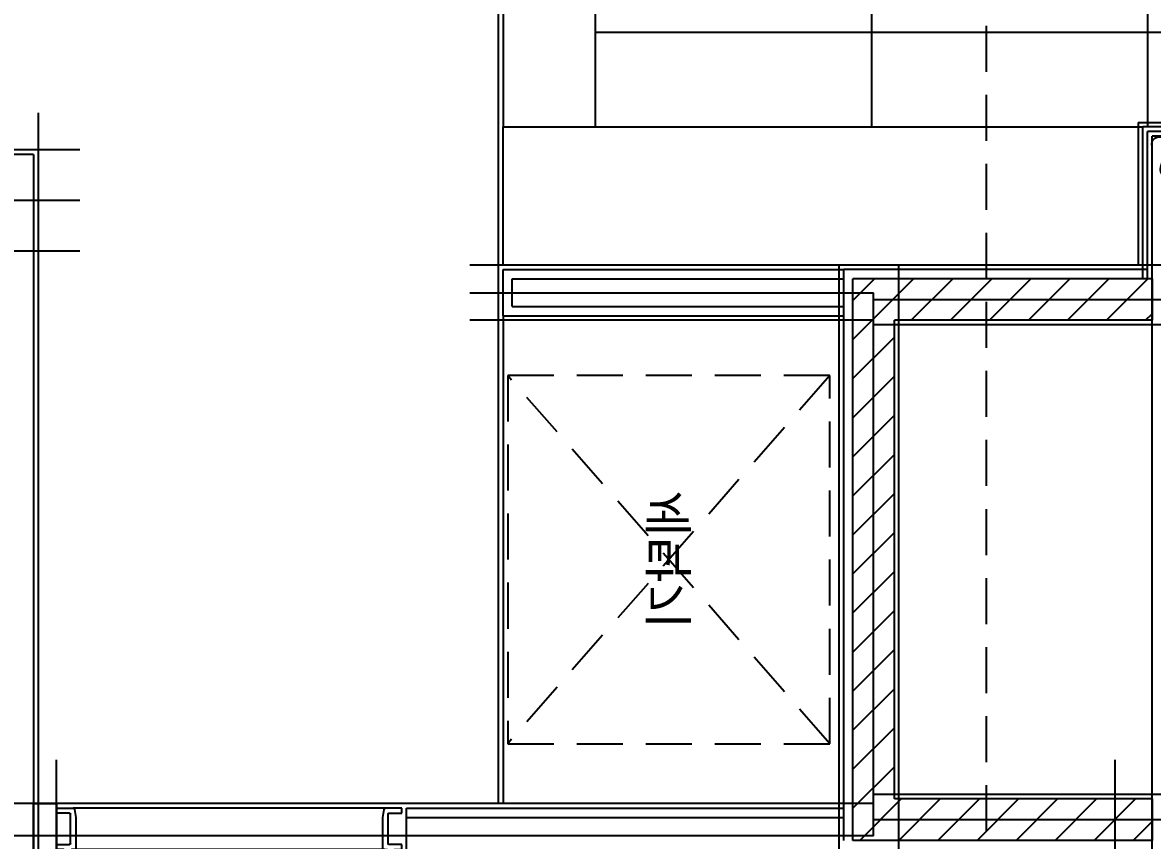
# Model space of a CAD drawing. Header units: millimetres. Extents: x 840000 to 1054178, y 0 to 59400.
# Drawn here: x 864618 to 867073, y 25301 to 27077 of the extents above; entities that cross this region are included whole.
import ezdxf
from ezdxf.enums import TextEntityAlignment as Align
from ezdxf.xclip import XClip

# ---------------------------------------------------------------- set-up
doc = ezdxf.new("R2010")
doc.units = ezdxf.units.MM
doc.header["$LTSCALE"] = 100
doc.header["$XCLIPFRAME"] = 0
for name, pattern in [('X - 단위세대 확장형$0$CEN', [62, 60, -1, 0, -1]), ('X - 단위세대 확장형$0$HID', [1.5, 1, -0.5]), ('X - 단위세대 확장형$0$X-55$0$CENTER', [50.8, 31.75, -6.35, 6.35, -6.35])]:
    doc.linetypes.add(name, pattern=pattern)
for name, color, linetype in [('SYM', 7, 'Continuous'), ('X - 단위세대 확장형$0$A-CEN', 1, 'X - 단위세대 확장형$0$CEN'), ('X - 단위세대 확장형$0$A-ETC', 7, 'Continuous'), ('X - 단위세대 확장형$0$A-FIN', 8, 'Continuous'), ('X - 단위세대 확장형$0$A-GIP', 6, 'Continuous'), ('X - 단위세대 확장형$0$A-INS', 9, 'Continuous'), ('X - 단위세대 확장형$0$A-TILE', 253, 'Continuous'), ('X - 단위세대 확장형$0$A-WALB', 3, 'Continuous'), ('X - 단위세대 확장형$0$AA-EL-PCN4', 4, 'Continuous'), ('X - 단위세대 확장형$0$AA-EL-PCN9', 9, 'Continuous'), ('X - 단위세대 확장형$0$AA-WAXM-CONC', 2, 'Continuous'), ('X - 단위세대 확장형$0$AA-WAXM-DRYW', 7, 'Continuous'), ('X - 단위세대 확장형$0$AA-XXXX-CNTL', 1, 'X - 단위세대 확장형$0$CEN'), ('X - 단위세대 확장형$0$AA-XXXX-PATT', 8, 'Continuous'), ('X - 단위세대 확장형$0$F-KIT', 6, 'Continuous'), ('X - 단위세대 확장형$0$X-55$0$02_F-KIT', 6, 'Continuous'), ('X - 단위세대 확장형$0$X-55$0$AA-XXXX-PAT2', 1, 'Continuous'), ('X - 단위세대 확장형$0$결로방지단열재', 7, 'X - 단위세대 확장형$0$HID')]:
    doc.layers.add(name, color=color, linetype=linetype)
doc.layers.add('X - 단위세대 확장형$0$A-door', color=4, linetype='Continuous', lineweight=25)
doc.layers.add('X - 단위세대 확장형$0$A-MC', color=171, linetype='Continuous', plot=False)
doc.layers.add('X - 단위세대 확장형$0$DEFPOINT', color=163, linetype='Continuous', plot=False)
doc.styles.add('X - 단위세대 확장형$0$X-55$0$맑은 고딕', font='malgun.ttf')

# ---------------------------------------------------------------- blocks, each defined once
blk = doc.blocks.new('X - 단위세대 확장형$0$X-55$0$A$C226A4EFB')
at = {"layer": 'X - 단위세대 확장형$0$X-55$0$AA-XXXX-PAT2', "ltscale": 5}
h = blk.add_hatch(dxfattribs=at)
h.set_pattern_fill('AR-CONC', color=256, scale=0.1, angle=90)
h.set_pattern_definition([(140, (-25606.683, 638.014), (1.5939086, 18.218467), [1.905, -20.955]), (85, (-25606.683, 638.014), (-19.105685, -3.524342), [1.524, -16.764058]), (190.451445, (-25606.55, 639.533), (-17.511775, 14.694125), [1.619001, -17.809024]), (136.1842, (-25611.763, 638.014), (4.204233, 27.107904), [2.8575, -31.4325]), (186.63556, (-25611.413, 640.273), (-24.742612, 23.740413), [2.428502, -26.71356]), (81.18415, (-25611.763, 638.014), (-24.742612, 23.740413), [2.285997, -25.145973]), (111, (-25610.493, 640.554), (10.22652, 15.161439), [1.905, -20.955]), (56, (-25610.493, 640.554), (-18.418797, 6.180203), [1.524, -16.764]), (161.451445, (-25609.64, 641.818), (-8.192277, 21.341642), [1.619001, -17.808994]), (127.5, (-25606.683, 638.0145), (-8.4555039, 0.3088603), [0, -16.5608, 0, -17.018, 0, -16.8275]), (97.5, (-25606.683, 638.0145), (-10.0180575, 6.6819663), [0, -9.7028, 0, -16.1798, 0, -6.4135]), (57.5, (-25606.683, 632.35), (0.5728744, 13.5590595), [0, -6.35, 0, -19.812, 0, -26.289]), (47.5, (-25606.683, 629.81), (-2.542649, 14.812918), [0, -8.255, 0, -13.1572, 0, -18.669])])
h.paths.add_polyline_path([(730.9, 1370.6), (690.9, 1370.8), (690.9, 680.8), (730.9, 680.6)])
at = {"layer": 'X - 단위세대 확장형$0$A-door'}
for p, q in [((690.9, 1372.7), (690.9, 1400.7)), ((690.9, 1400.7), (701.9, 1400.7)), ((701.9, 1400.7), (701.9, 1382.7)), ((730.9, 1400.7), (741.9, 1400.7)), ((730.9, 1384.7), (730.9, 1400.7)), ((741.9, 1400.7), (741.9, 1372.7)), ((809.9, 1372.7), (809.9, 1400.7)), ((809.9, 1400.7), (820.9, 1400.7)), ((820.9, 1400.7), (820.9, 1365.2)), ((701.9, 1382.7), (728.9, 1382.7)), ((690.9, 1372.7), (690.9, 678.7)), ((728.9, 1370.7), (692.9, 1370.7)), ((730.9, 1359.2), (730.9, 1368.7)), ((730.9, 1364), (730.9, 687.5)), ((800.9, 1358.7), (731.4, 1358.7)), ((743.9, 1370.7), (807.9, 1370.7)), ((818, 1361.7), (800.9, 1358.7)), ((820.9, 1365.6), (820.9, 686.3)), ((132.1, 971.8), (126.1, 955.6)), ((228, 947.3), (144.9, 977.8)), ((156.4, 963.1), (150.4, 946.7)), ((156.4, 963.1), (224.6, 938)), ((54, 955.3), (41.8, 922.1)), ((698.2, 716.9), (54, 955.3)), ((120.1, 939.3), (126.1, 955.6)), ((144.4, 930.4), (150.4, 946.7)), ((224.6, 938), (228, 947.3)), ((686, 683.7), (41.8, 922.1)), ((96.6, 875.1), (102.6, 891.7)), ((96.6, 875.1), (90.5, 858.6)), ((120.8, 866.2), (115.3, 851.2)), ((120.8, 866.2), (126.9, 882.8)), ((180.1, 816.9), (97, 847.4)), ((115.3, 851.2), (183.5, 826.1)), ((183.5, 826.1), (180.1, 816.9)), ((686, 683.7), (698.2, 716.9)), ((730.9, 692.2), (730.9, 682.7)), ((800.9, 692.7), (731.4, 692.7)), ((818, 689.7), (800.9, 692.7)), ((690.9, 678.7), (690.9, 650.7)), ((701.9, 650.7), (701.9, 666.7)), ((703.9, 668.7), (728.9, 668.7)), ((730.9, 666.7), (730.9, 650.7)), ((741.9, 650.7), (741.9, 678.7)), ((743.9, 680.7), (807.9, 680.7)), ((809.9, 678.7), (809.9, 650.7)), ((820.9, 650.7), (820.9, 686.3)), ((690.9, 650.7), (701.9, 650.7)), ((701.9, 661.7), (701.9, 650.7)), ((730.9, 650.7), (741.9, 650.7)), ((809.9, 650.7), (820.9, 650.7))]:
    blk.add_line(p, q, dxfattribs=at)
for points in [[(106.9, 935.9), (107.9, 938.5, -0.414214), (114.3, 941.4), (132.3, 934.8), (150.2, 928.2, -0.414214), (153.2, 921.8), (152.2, 919.2)], [(140, 886), (139.6, 884.8, -0.363045), (132.7, 880.6), (114.8, 887.2), (96.8, 893.8, -0.363045), (94.3, 901.5), (94.7, 902.6)]]:
    blk.add_lwpolyline(points, format="xyb", dxfattribs=at)
blk.add_lwpolyline([(692.9, 680.7), (728.9, 680.7)], dxfattribs=at)
blk.add_circle((686, 683.7), 5.03, dxfattribs=at)
for centre, radius, start, end in [((703.9, 1384.7), 2, 180, 270), ((728.9, 1384.7), 2, 270, 0), ((692.9, 1372.7), 2, 180, 270), ((728.9, 1368.7), 2, 0, 90), ((731.4, 1359.2), 0.5, 180, 270), ((743.9, 1372.7), 2, 180, 270), ((807.9, 1372.7), 2, 270, 0), ((817.4, 1365.2), 3.5, 280, 0), ((141.5, 968.4), 10, 69.8225, 159.8225), ((100.5, 856.8), 10, 159.8225, 249.8225), ((731.4, 692.2), 0.5, 90, 180), ((817.4, 686.3), 3.5, 0, 80), ((692.9, 678.7), 2, 90, 180), ((703.9, 666.7), 2, 90, 180), ((728.9, 682.7), 2, 270, 0), ((728.9, 666.7), 2, 0, 90), ((743.9, 678.7), 2, 90, 180), ((807.9, 678.7), 2, 0, 90)]:
    blk.add_arc(centre, radius, start, end, dxfattribs=at)
at = {"layer": 'X - 단위세대 확장형$0$A-door', "color": 1, "linetype": 'X - 단위세대 확장형$0$X-55$0$CENTER', "ltscale": 4}
blk.add_arc((685.4, 685.4), 685.4, 89.532, 159.8115, dxfattribs=at)
blk = doc.blocks.new('X - 단위세대 확장형$0$A$C23D95991')
at = {"layer": 'X - 단위세대 확장형$0$F-KIT', "color": 8, "linetype": 'X - 단위세대 확장형$0$HID'}
for p, q in [((-400, -350), (400, 350)), ((400, -350), (-400, 350))]:
    blk.add_line(p, q, dxfattribs=at)
blk.add_lwpolyline([(-400, -350), (-400, 350), (400, 350), (400, -350)], close=True, dxfattribs=at)
at = {"layer": 'X - 단위세대 확장형$0$DEFPOINT', "style": 'X - 단위세대 확장형$0$X-55$0$맑은 고딕'}
blk.add_text('세탁기', height=80, dxfattribs=at).set_placement((0, 0), align=Align.MIDDLE_CENTER)
blk = doc.blocks.new('X - 단위세대 확장형$0$insul1')
blk.add_lwpolyline([(0, 0.25, 1.344031), (0.35, 0.25), (0.2, 0.75, -1.344031), (0.55, 0.75), (0.4, 0.25)], format="xyb")
blk = doc.blocks.new('X - 단위세대 확장형$0$A$Cca1b3c21')
at = {"layer": 'X - 단위세대 확장형$0$AA-XXXX-PATT'}
h = blk.add_hatch(dxfattribs=at)
h.set_pattern_fill('_USER', color=256, scale=60, angle=45, style=0, pattern_type=0)
h.set_pattern_definition([(45, (-1061221.98, -64955.63), (-42.426407, 42.426407), [])])
h.paths.add_polyline_path([(-1820, -7712.5), (-1820, -8272.5), (-1730, -8272.5), (-1730, -7622.5), (-2950, -7622.5), (-2950, -8272.5), (-2860, -8272.5), (-2860, -7712.5)])
at = {"layer": 'X - 단위세대 확장형$0$A-CEN'}
for p, q in [((-1740, -7667.5), (-1740, -5642.5)), ((-2920, -6790.1), (-2920, -7667.5)), ((-1740, -7667.5), (-2920, -7667.5)), ((-2905, -7667.5), (-2905, -8662.5)), ((-1775, -8662.5), (-1775, -7667.5))]:
    blk.add_line(p, q, dxfattribs=at)
at = {"layer": 'X - 단위세대 확장형$0$A-ETC', "color": 8, "linetype": 'Continuous'}
for p, q in [((-1680, -6652.5), (-1800, -6652.5)), ((-1800, -6652.5), (-1800, -7602.5)), ((-1780, -6652.5), (-1780, -7602.5))]:
    blk.add_line(p, q, dxfattribs=at)
at = {"layer": 'X - 단위세대 확장형$0$A-FIN'}
for p in [(-2970, -8262.5), (-1730, -7602.5)]:
    blk.add_line(p, (-2970, -7602.5), dxfattribs=at)
at = {"layer": 'X - 단위세대 확장형$0$A-GIP'}
for p, q in [((-2950, -8252.5), (-3280, -8252.5)), ((-3280, -8462.5), (-3280, -8252.5)), ((-2950, -8262.5), (-3270, -8262.5)), ((-3270, -8462.5), (-3270, -8262.5))]:
    blk.add_line(p, q, dxfattribs=at)
at = {"layer": 'X - 단위세대 확장형$0$A-INS'}
for p in [(-100, -8272.5), (-3260, -8462.5)]:
    blk.add_line(p, (-3260, -8272.5), dxfattribs=at)
at = {"layer": 'X - 단위세대 확장형$0$A-MC'}
for p, q in [((-3230, -5942.7), (-3230, 0)), ((-3010, -5942.7), (-3010, 0)), ((-1810, -7667.5), (-1810, -5642.5)), ((-3311, -5852.5), (-1598.3, -5852.5)), ((0, -5892.5), (-1904.9, -5892.5)), ((-2980, -8662.5), (-2980, -6790.1)), ((-2860, -7667.5), (-2860, -6790.1)), ((-1810, -6852.5), (-4976.2, -6852.5)), ((-1680, -7592.5), (-2980, -7592.5)), ((-2850, -8662.5), (-2850, -7667.5)), ((-1830, -8662.5), (-1830, -7667.5)), ((-1680, -7722.5), (-2980, -7722.5)), ((0, -8192.5), (-1904.9, -8192.5)), ((-3290, -8242.5), (-3290, -8662.5)), ((-3290, -8242.5), (-2980, -8242.5))]:
    blk.add_line(p, q, dxfattribs=at)
at = {"layer": 'X - 단위세대 확장형$0$A-TILE'}
for p, q in [((-3485, -8451.5), (-3485, -7062.5)), ((-4340, -7662.5), (-3280, -7662.5)), ((-4340, -8262.5), (-3280, -8262.5))]:
    blk.add_line(p, q, dxfattribs=at)
at = {"layer": 'X - 단위세대 확장형$0$A-WALB'}
for p, q in [((-2950, -8272.5), (-2950, -7622.5)), ((-1730, -7622.5), (-2950, -7622.5)), ((-1730, -8272.5), (-1730, -7622.5)), ((-2860, -8272.5), (-2860, -7712.5)), ((-1820, -7712.5), (-2860, -7712.5)), ((-1820, -8272.5), (-1820, -7712.5)), ((-2950, -8272.5), (-2860, -8272.5)), ((-1820, -8272.5), (-1730, -8272.5))]:
    blk.add_line(p, q, dxfattribs=at)
at = {"layer": 'X - 단위세대 확장형$0$AA-EL-PCN4'}
blk.add_line((-4350, -7062.5), (-3280, -7062.5), dxfattribs=at)
at = {"layer": 'X - 단위세대 확장형$0$AA-EL-PCN9'}
for p, q in [((-4350, -6862.5), (-3280, -6862.5)), ((-3280, -6862.5), (-3280, -8252.5))]:
    blk.add_line(p, q, dxfattribs=at)
at = {"layer": 'X - 단위세대 확장형$0$AA-WAXM-CONC'}
for q in [(-3220, -5642.5), (-100, -5842.5)]:
    blk.add_line((-3220, -5842.5), q, dxfattribs=at)
at = {"layer": 'X - 단위세대 확장형$0$AA-WAXM-DRYW'}
for p, q in [((-2970, -6862.5), (-2970, -7602.5)), ((-2870, -6862.5), (-2970, -6862.5)), ((-2870, -6862.5), (-2870, -7602.5)), ((-2950, -6882.5), (-2950, -7602.5)), ((-2890, -6882.5), (-2950, -6882.5)), ((-2890, -6882.5), (-2890, -7602.5)), ((-2870, -7602.5), (-2970, -7602.5))]:
    blk.add_line(p, q, dxfattribs=at)
blk.add_lwpolyline([(-1680, -5892.5), (-1680, -5842.5), (-1810, -5842.5), (-1810, -5892.5)], close=True, dxfattribs=at)
at = {"layer": 'X - 단위세대 확장형$0$AA-XXXX-CNTL'}
blk.add_line((-3120, -5942.7), (-3120, 0), dxfattribs=at)
at = {"layer": 'X - 단위세대 확장형$0$X-55$0$02_F-KIT'}
blk.add_line((-2870, -6862.5), (-1810, -6862.5), dxfattribs=at)
blk.add_lwpolyline([(-3280, -8242.5), (-2980, -8242.5), (-2980, -6862.5), (-3280, -6862.5)], close=True, dxfattribs=at)
at = {"rotation": 179.9999999999999}
blk.add_blockref('X - 단위세대 확장형$0$X-55$0$A$C226A4EFB', (-979.1, -5241.8), dxfattribs=at)
blk.add_blockref('X - 단위세대 확장형$0$A$C23D95991', (-2340, -7222.5))
at = {"layer": 'X - 단위세대 확장형$0$A-INS', "xscale": 90.00000000000004, "yscale": 90.00000000000004, "zscale": 90.00000000000004, "rotation": 270, "row_count": 1, "column_count": 5, "row_spacing": -1.577721810442024e-30, "column_spacing": 36.00000000000002}
blk.add_blockref('X - 단위세대 확장형$0$insul1', (-3260, -8272.5), dxfattribs=at)
blk = doc.blocks.new('X - 단위세대 확장형$0$20220222-결로')
at = {"layer": 'X - 단위세대 확장형$0$결로방지단열재', "elevation": 0}
blk.add_lwpolyline([(-24520, 220), (-24520, 7360)], dxfattribs=at)
blk = doc.blocks.new('X - 단위세대 확장형', base_point=(-475.4, -286.7))
at = {"xscale": -1.000000000000001, "rotation": 90}
blk.add_blockref('X - 단위세대 확장형$0$A$Cca1b3c21', (38049.5, 39463.1), dxfattribs=at)
blk.add_blockref('X - 단위세대 확장형$0$20220222-결로', (70482, 39343.1))

msp = doc.modelspace()

# ---------------------------------------------------------------- block references
at = {"layer": 'SYM'}
ref = msp.add_blockref('X - 단위세대 확장형', (820274.7, -16179.1), dxfattribs=at)
XClip(ref).set_block_clipping_path([(27286.2339647645, 22495.2025850526), (88213.6007378809, 68689.6277392105)])

doc.saveas('drawing.dxf')
